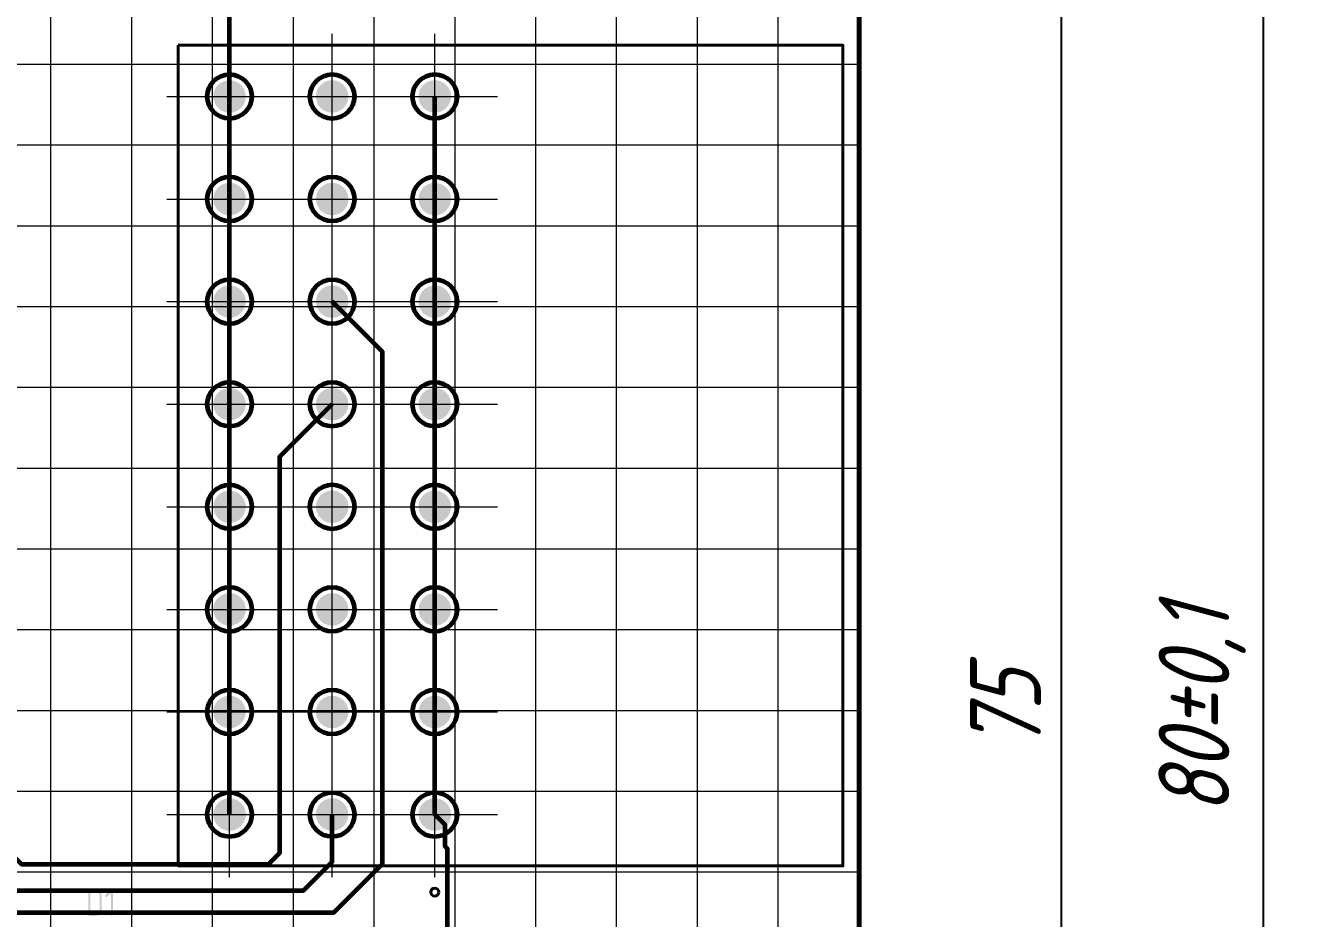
# Model space of a CAD drawing. Extents: x 260 to 1101, y 70 to 664.
# Drawn here: x 568.9 to 632.1, y 471.7 to 515.9 of the extents above; entities that cross this region are included whole.
import ezdxf

# ---------------------------------------------------------------- set-up
doc = ezdxf.new("R2010")
doc.units = 0
doc.header["$MEASUREMENT"] = 0
doc.layers.get('0').update_dxf_attribs({"linetype": 'CONTINUOUS', "lineweight": 15})
doc.layers.get('DEFPOINTS').update_dxf_attribs({"linetype": 'CONTINUOUS'})
doc.layers.add('PDF _Геометрия', color=7, linetype='CONTINUOUS')
doc.layers.add('PDF _Сплошная заливка', color=7, linetype='CONTINUOUS')
doc.styles.add('GOST type A0', font='', dxfattribs={"oblique": 15, "height": 3.5})
doc.styles.get('GOST type A0').set_extended_font_data('GOST type A')
doc.dimstyles.new('ГОСТ type A', dxfattribs={"dimtxt": 3.5, "dimasz": 3, "dimexe": 2, "dimexo": 0, "dimgap": 1, "dimtad": 1, "dimtoh": 1, "dimtxsty": 'GOST type A0', "dimcen": 0, "dimazin": 2, "dimtfac": 1, "dimtmove": 0, "dimatfit": 3, "dimfxl": 1, "dimarcsym": 0})

# ---------------------------------------------------------------- blocks, each defined once
blk = doc.blocks.new('*D6')
at = {"color": 0, "lineweight": -2, "transparency": 16777216}
for p, q in [((605.125, 556.979), (622.126, 556.979)), ((620.126, 553.979), (620.126, 409.979)), ((605.125, 406.979), (622.126, 406.979))]:
    blk.add_line(p, q, dxfattribs=at)
at = {"color": 0, "transparency": 16777216}
for points in [[(619.626, 553.979), (620.626, 553.979), (620.126, 556.979)], [(619.626, 409.979), (620.626, 409.979), (620.126, 406.979)]]:
    blk.add_solid(points, dxfattribs=at)
at = {"layer": 'DEFPOINTS', "color": 0, "transparency": 16777216}
for p in [(605.125, 556.979), (605.125, 406.979), (620.126, 406.979)]:
    blk.add_point(p, dxfattribs=at)
at = {"color": 0, "transparency": 16777216, "insert": (617.376, 481.979), "char_height": 3.5, "attachment_point": 5, "rotation": 90, "style": 'GOST type A0'}
blk.add_mtext('75', dxfattribs=at)
blk = doc.blocks.new('*D7')
at = {"color": 0, "lineweight": -2, "transparency": 16777216}
for p, q in [((610.126, 561.979), (632.126, 561.979)), ((630.126, 558.979), (630.126, 404.979)), ((610.126, 401.979), (632.126, 401.979))]:
    blk.add_line(p, q, dxfattribs=at)
at = {"color": 0, "transparency": 16777216}
for points in [[(629.626, 558.979), (630.626, 558.979), (630.126, 561.979)], [(629.626, 404.979), (630.626, 404.979), (630.126, 401.979)]]:
    blk.add_solid(points, dxfattribs=at)
at = {"layer": 'DEFPOINTS', "color": 0, "transparency": 16777216}
for p in [(610.126, 561.979), (610.126, 401.979), (630.126, 401.979)]:
    blk.add_point(p, dxfattribs=at)
at = {"color": 0, "transparency": 16777216, "insert": (627.114, 481.979), "char_height": 3.5, "attachment_point": 5, "rotation": 90, "style": 'GOST type A0'}
blk.add_mtext('80±0,1', dxfattribs=at)

msp = doc.modelspace()

# ---------------------------------------------------------------- hatches: boundary and pattern name
at = {"layer": 'PDF _Сплошная заливка', "true_color": 0xffffff, "transparency": 33554559}
for points in [[(578.154, 512.379), (578.181, 512.588), (578.262, 512.783), (578.39, 512.95), (578.557, 513.078), (578.752, 513.159), (578.961, 513.186), (578.961, 512.379)], [(583.235, 512.379), (583.262, 512.588), (583.343, 512.783), (583.471, 512.95), (583.638, 513.078), (583.833, 513.159), (584.042, 513.186), (584.042, 512.379)], [(588.315, 512.379), (588.343, 512.588), (588.424, 512.783), (588.552, 512.95), (588.719, 513.078), (588.914, 513.159), (589.123, 513.186), (589.123, 512.379)], [(579.768, 512.379), (579.74, 512.17), (579.66, 511.976), (579.531, 511.809), (579.364, 511.68), (579.169, 511.6), (578.961, 511.572), (578.961, 512.379)], [(584.849, 512.379), (584.821, 512.17), (584.74, 511.976), (584.612, 511.809), (584.445, 511.68), (584.25, 511.6), (584.042, 511.572), (584.042, 512.379)], [(589.93, 512.379), (589.902, 512.17), (589.821, 511.976), (589.693, 511.809), (589.526, 511.68), (589.331, 511.6), (589.123, 511.572), (589.123, 512.379)], [(578.154, 507.299), (578.181, 507.508), (578.262, 507.703), (578.39, 507.87), (578.557, 507.998), (578.752, 508.079), (578.961, 508.106), (578.961, 507.299)], [(583.235, 507.299), (583.262, 507.508), (583.343, 507.703), (583.471, 507.87), (583.638, 507.998), (583.833, 508.079), (584.042, 508.106), (584.042, 507.299)], [(588.315, 507.299), (588.343, 507.508), (588.424, 507.703), (588.552, 507.87), (588.719, 507.998), (588.914, 508.079), (589.123, 508.106), (589.123, 507.299)], [(579.768, 507.299), (579.74, 507.09), (579.66, 506.896), (579.531, 506.729), (579.364, 506.6), (579.169, 506.52), (578.961, 506.492), (578.961, 507.299)], [(584.849, 507.299), (584.821, 507.09), (584.74, 506.896), (584.612, 506.729), (584.445, 506.6), (584.25, 506.52), (584.042, 506.492), (584.042, 507.299)], [(589.93, 507.299), (589.902, 507.09), (589.821, 506.896), (589.693, 506.729), (589.526, 506.6), (589.331, 506.52), (589.123, 506.492), (589.123, 507.299)], [(578.154, 502.219), (578.181, 502.428), (578.262, 502.623), (578.39, 502.79), (578.557, 502.918), (578.752, 502.999), (578.961, 503.026), (578.961, 502.219)], [(583.235, 502.219), (583.262, 502.428), (583.343, 502.623), (583.471, 502.79), (583.638, 502.918), (583.833, 502.999), (584.042, 503.026), (584.042, 502.219)], [(588.315, 502.219), (588.343, 502.428), (588.424, 502.623), (588.552, 502.79), (588.719, 502.918), (588.914, 502.999), (589.123, 503.026), (589.123, 502.219)], [(579.768, 502.219), (579.74, 502.01), (579.66, 501.816), (579.531, 501.649), (579.364, 501.52), (579.169, 501.44), (578.961, 501.412), (578.961, 502.219)], [(584.849, 502.219), (584.821, 502.01), (584.74, 501.816), (584.612, 501.649), (584.445, 501.52), (584.25, 501.44), (584.042, 501.412), (584.042, 502.219)], [(589.93, 502.219), (589.902, 502.01), (589.821, 501.816), (589.693, 501.649), (589.526, 501.52), (589.331, 501.44), (589.123, 501.412), (589.123, 502.219)], [(578.154, 497.139), (578.181, 497.348), (578.262, 497.543), (578.39, 497.71), (578.557, 497.838), (578.752, 497.919), (578.961, 497.946), (578.961, 497.139)], [(583.235, 497.139), (583.262, 497.348), (583.343, 497.543), (583.471, 497.71), (583.638, 497.838), (583.833, 497.919), (584.042, 497.946), (584.042, 497.139)], [(588.315, 497.139), (588.343, 497.348), (588.424, 497.543), (588.552, 497.71), (588.719, 497.838), (588.914, 497.919), (589.123, 497.946), (589.123, 497.139)], [(579.768, 497.139), (579.74, 496.93), (579.66, 496.736), (579.531, 496.569), (579.364, 496.44), (579.169, 496.36), (578.961, 496.332), (578.961, 497.139)], [(584.849, 497.139), (584.821, 496.93), (584.74, 496.736), (584.612, 496.569), (584.445, 496.44), (584.25, 496.36), (584.042, 496.332), (584.042, 497.139)], [(589.93, 497.139), (589.902, 496.93), (589.821, 496.736), (589.693, 496.569), (589.526, 496.44), (589.331, 496.36), (589.123, 496.332), (589.123, 497.139)], [(578.154, 492.059), (578.181, 492.268), (578.262, 492.463), (578.39, 492.63), (578.557, 492.758), (578.752, 492.839), (578.961, 492.866), (578.961, 492.059)], [(583.235, 492.059), (583.262, 492.268), (583.343, 492.463), (583.471, 492.63), (583.638, 492.758), (583.833, 492.839), (584.042, 492.866), (584.042, 492.059)], [(588.315, 492.059), (588.343, 492.268), (588.424, 492.463), (588.552, 492.63), (588.719, 492.758), (588.914, 492.839), (589.123, 492.866), (589.123, 492.059)], [(579.768, 492.059), (579.74, 491.85), (579.66, 491.656), (579.531, 491.489), (579.364, 491.36), (579.169, 491.28), (578.961, 491.252), (578.961, 492.059)], [(584.849, 492.059), (584.821, 491.85), (584.74, 491.656), (584.612, 491.489), (584.445, 491.36), (584.25, 491.28), (584.042, 491.252), (584.042, 492.059)], [(589.93, 492.059), (589.902, 491.85), (589.821, 491.656), (589.693, 491.489), (589.526, 491.36), (589.331, 491.28), (589.123, 491.252), (589.123, 492.059)], [(578.154, 486.979), (578.181, 487.188), (578.262, 487.383), (578.39, 487.55), (578.557, 487.678), (578.752, 487.759), (578.961, 487.786), (578.961, 486.979)], [(583.235, 486.979), (583.262, 487.188), (583.343, 487.383), (583.471, 487.55), (583.638, 487.678), (583.833, 487.759), (584.042, 487.786), (584.042, 486.979)], [(588.315, 486.979), (588.343, 487.188), (588.424, 487.383), (588.552, 487.55), (588.719, 487.678), (588.914, 487.759), (589.123, 487.786), (589.123, 486.979)], [(579.768, 486.979), (579.74, 486.77), (579.66, 486.576), (579.531, 486.409), (579.364, 486.28), (579.169, 486.2), (578.961, 486.172), (578.961, 486.979)], [(584.849, 486.979), (584.821, 486.77), (584.74, 486.576), (584.612, 486.409), (584.445, 486.28), (584.25, 486.2), (584.042, 486.172), (584.042, 486.979)], [(589.93, 486.979), (589.902, 486.77), (589.821, 486.576), (589.693, 486.409), (589.526, 486.28), (589.331, 486.2), (589.123, 486.172), (589.123, 486.979)], [(578.154, 481.899), (578.181, 482.108), (578.262, 482.303), (578.39, 482.47), (578.557, 482.598), (578.752, 482.679), (578.961, 482.706), (578.961, 481.899)], [(583.235, 481.899), (583.262, 482.108), (583.343, 482.303), (583.471, 482.47), (583.638, 482.598), (583.833, 482.679), (584.042, 482.706), (584.042, 481.899)], [(588.315, 481.899), (588.343, 482.108), (588.424, 482.303), (588.552, 482.47), (588.719, 482.598), (588.914, 482.679), (589.123, 482.706), (589.123, 481.899)], [(579.768, 481.899), (579.74, 481.69), (579.66, 481.496), (579.531, 481.329), (579.364, 481.2), (579.169, 481.12), (578.961, 481.092), (578.961, 481.899)], [(584.849, 481.899), (584.821, 481.69), (584.74, 481.496), (584.612, 481.329), (584.445, 481.2), (584.25, 481.12), (584.042, 481.092), (584.042, 481.899)], [(589.93, 481.899), (589.902, 481.69), (589.821, 481.496), (589.693, 481.329), (589.526, 481.2), (589.331, 481.12), (589.123, 481.092), (589.123, 481.899)], [(578.154, 476.819), (578.181, 477.028), (578.262, 477.223), (578.39, 477.39), (578.557, 477.518), (578.752, 477.599), (578.961, 477.626), (578.961, 476.819)], [(583.235, 476.819), (583.262, 477.028), (583.343, 477.223), (583.471, 477.39), (583.638, 477.518), (583.833, 477.599), (584.042, 477.626), (584.042, 476.819)], [(588.315, 476.819), (588.343, 477.028), (588.424, 477.223), (588.552, 477.39), (588.719, 477.518), (588.914, 477.599), (589.123, 477.626), (589.123, 476.819)], [(579.768, 476.819), (579.74, 476.61), (579.66, 476.416), (579.531, 476.249), (579.364, 476.12), (579.169, 476.04), (578.961, 476.012), (578.961, 476.819)], [(584.849, 476.819), (584.821, 476.61), (584.74, 476.416), (584.612, 476.249), (584.445, 476.12), (584.25, 476.04), (584.042, 476.012), (584.042, 476.819)], [(589.93, 476.819), (589.902, 476.61), (589.821, 476.416), (589.693, 476.249), (589.526, 476.12), (589.331, 476.04), (589.123, 476.012), (589.123, 476.819)]]:
    msp.add_hatch(color=7, dxfattribs=at).paths.add_polyline_path(points)
at = {"layer": 'PDF _Сплошная заливка', "transparency": 33554559}
for points in [[(578.961, 512.379), (578.961, 513.186), (579.169, 513.159), (579.364, 513.078), (579.531, 512.95), (579.66, 512.783), (579.74, 512.588), (579.768, 512.379)], [(584.042, 512.379), (584.042, 513.186), (584.25, 513.159), (584.445, 513.078), (584.612, 512.95), (584.74, 512.783), (584.821, 512.588), (584.849, 512.379)], [(589.123, 512.379), (589.123, 513.186), (589.331, 513.159), (589.526, 513.078), (589.693, 512.95), (589.821, 512.783), (589.902, 512.588), (589.93, 512.379)], [(578.961, 512.379), (578.961, 511.572), (578.752, 511.6), (578.557, 511.68), (578.39, 511.809), (578.262, 511.976), (578.181, 512.17), (578.154, 512.379)], [(584.042, 512.379), (584.042, 511.572), (583.833, 511.6), (583.638, 511.68), (583.471, 511.809), (583.343, 511.976), (583.262, 512.17), (583.235, 512.379)], [(589.123, 512.379), (589.123, 511.572), (588.914, 511.6), (588.719, 511.68), (588.552, 511.809), (588.424, 511.976), (588.343, 512.17), (588.315, 512.379)], [(578.961, 507.299), (578.961, 508.106), (579.169, 508.079), (579.364, 507.998), (579.531, 507.87), (579.66, 507.703), (579.74, 507.508), (579.768, 507.299)], [(584.042, 507.299), (584.042, 508.106), (584.25, 508.079), (584.445, 507.998), (584.612, 507.87), (584.74, 507.703), (584.821, 507.508), (584.849, 507.299)], [(589.123, 507.299), (589.123, 508.106), (589.331, 508.079), (589.526, 507.998), (589.693, 507.87), (589.821, 507.703), (589.902, 507.508), (589.93, 507.299)], [(578.961, 507.299), (578.961, 506.492), (578.752, 506.52), (578.557, 506.6), (578.39, 506.729), (578.262, 506.896), (578.181, 507.09), (578.154, 507.299)], [(584.042, 507.299), (584.042, 506.492), (583.833, 506.52), (583.638, 506.6), (583.471, 506.729), (583.343, 506.896), (583.262, 507.09), (583.235, 507.299)], [(589.123, 507.299), (589.123, 506.492), (588.914, 506.52), (588.719, 506.6), (588.552, 506.729), (588.424, 506.896), (588.343, 507.09), (588.315, 507.299)], [(578.961, 502.219), (578.961, 503.026), (579.169, 502.999), (579.364, 502.918), (579.531, 502.79), (579.66, 502.623), (579.74, 502.428), (579.768, 502.219)], [(584.042, 502.219), (584.042, 503.026), (584.25, 502.999), (584.445, 502.918), (584.612, 502.79), (584.74, 502.623), (584.821, 502.428), (584.849, 502.219)], [(589.123, 502.219), (589.123, 503.026), (589.331, 502.999), (589.526, 502.918), (589.693, 502.79), (589.821, 502.623), (589.902, 502.428), (589.93, 502.219)], [(578.961, 502.219), (578.961, 501.412), (578.752, 501.44), (578.557, 501.52), (578.39, 501.649), (578.262, 501.816), (578.181, 502.01), (578.154, 502.219)], [(584.042, 502.219), (584.042, 501.412), (583.833, 501.44), (583.638, 501.52), (583.471, 501.649), (583.343, 501.816), (583.262, 502.01), (583.235, 502.219)], [(589.123, 502.219), (589.123, 501.412), (588.914, 501.44), (588.719, 501.52), (588.552, 501.649), (588.424, 501.816), (588.343, 502.01), (588.315, 502.219)], [(578.961, 497.139), (578.961, 497.946), (579.169, 497.919), (579.364, 497.838), (579.531, 497.71), (579.66, 497.543), (579.74, 497.348), (579.768, 497.139)], [(584.042, 497.139), (584.042, 497.946), (584.25, 497.919), (584.445, 497.838), (584.612, 497.71), (584.74, 497.543), (584.821, 497.348), (584.849, 497.139)], [(589.123, 497.139), (589.123, 497.946), (589.331, 497.919), (589.526, 497.838), (589.693, 497.71), (589.821, 497.543), (589.902, 497.348), (589.93, 497.139)], [(578.961, 497.139), (578.961, 496.332), (578.752, 496.36), (578.557, 496.44), (578.39, 496.569), (578.262, 496.736), (578.181, 496.93), (578.154, 497.139)], [(584.042, 497.139), (584.042, 496.332), (583.833, 496.36), (583.638, 496.44), (583.471, 496.569), (583.343, 496.736), (583.262, 496.93), (583.235, 497.139)], [(589.123, 497.139), (589.123, 496.332), (588.914, 496.36), (588.719, 496.44), (588.552, 496.569), (588.424, 496.736), (588.343, 496.93), (588.315, 497.139)], [(578.961, 492.059), (578.961, 492.866), (579.169, 492.839), (579.364, 492.758), (579.531, 492.63), (579.66, 492.463), (579.74, 492.268), (579.768, 492.059)], [(584.042, 492.059), (584.042, 492.866), (584.25, 492.839), (584.445, 492.758), (584.612, 492.63), (584.74, 492.463), (584.821, 492.268), (584.849, 492.059)], [(589.123, 492.059), (589.123, 492.866), (589.331, 492.839), (589.526, 492.758), (589.693, 492.63), (589.821, 492.463), (589.902, 492.268), (589.93, 492.059)], [(578.961, 492.059), (578.961, 491.252), (578.752, 491.28), (578.557, 491.36), (578.39, 491.489), (578.262, 491.656), (578.181, 491.85), (578.154, 492.059)], [(584.042, 492.059), (584.042, 491.252), (583.833, 491.28), (583.638, 491.36), (583.471, 491.489), (583.343, 491.656), (583.262, 491.85), (583.235, 492.059)], [(589.123, 492.059), (589.123, 491.252), (588.914, 491.28), (588.719, 491.36), (588.552, 491.489), (588.424, 491.656), (588.343, 491.85), (588.315, 492.059)], [(578.961, 486.979), (578.961, 487.786), (579.169, 487.759), (579.364, 487.678), (579.531, 487.55), (579.66, 487.383), (579.74, 487.188), (579.768, 486.979)], [(584.042, 486.979), (584.042, 487.786), (584.25, 487.759), (584.445, 487.678), (584.612, 487.55), (584.74, 487.383), (584.821, 487.188), (584.849, 486.979)], [(589.123, 486.979), (589.123, 487.786), (589.331, 487.759), (589.526, 487.678), (589.693, 487.55), (589.821, 487.383), (589.902, 487.188), (589.93, 486.979)], [(578.961, 486.979), (578.961, 486.172), (578.752, 486.2), (578.557, 486.28), (578.39, 486.409), (578.262, 486.576), (578.181, 486.77), (578.154, 486.979)], [(584.042, 486.979), (584.042, 486.172), (583.833, 486.2), (583.638, 486.28), (583.471, 486.409), (583.343, 486.576), (583.262, 486.77), (583.235, 486.979)], [(589.123, 486.979), (589.123, 486.172), (588.914, 486.2), (588.719, 486.28), (588.552, 486.409), (588.424, 486.576), (588.343, 486.77), (588.315, 486.979)], [(578.961, 481.899), (578.961, 482.706), (579.169, 482.679), (579.364, 482.598), (579.531, 482.47), (579.66, 482.303), (579.74, 482.108), (579.768, 481.899)], [(584.042, 481.899), (584.042, 482.706), (584.25, 482.679), (584.445, 482.598), (584.612, 482.47), (584.74, 482.303), (584.821, 482.108), (584.849, 481.899)], [(589.123, 481.899), (589.123, 482.706), (589.331, 482.679), (589.526, 482.598), (589.693, 482.47), (589.821, 482.303), (589.902, 482.108), (589.93, 481.899)], [(578.961, 481.899), (578.961, 481.092), (578.752, 481.12), (578.557, 481.2), (578.39, 481.329), (578.262, 481.496), (578.181, 481.69), (578.154, 481.899)], [(584.042, 481.899), (584.042, 481.092), (583.833, 481.12), (583.638, 481.2), (583.471, 481.329), (583.343, 481.496), (583.262, 481.69), (583.235, 481.899)], [(589.123, 481.899), (589.123, 481.092), (588.914, 481.12), (588.719, 481.2), (588.552, 481.329), (588.424, 481.496), (588.343, 481.69), (588.315, 481.899)], [(578.961, 476.819), (578.961, 477.626), (579.169, 477.599), (579.364, 477.518), (579.531, 477.39), (579.66, 477.223), (579.74, 477.028), (579.768, 476.819)], [(584.042, 476.819), (584.042, 477.626), (584.25, 477.599), (584.445, 477.518), (584.612, 477.39), (584.74, 477.223), (584.821, 477.028), (584.849, 476.819)], [(589.123, 476.819), (589.123, 477.626), (589.331, 477.599), (589.526, 477.518), (589.693, 477.39), (589.821, 477.223), (589.902, 477.028), (589.93, 476.819)], [(578.961, 476.819), (578.961, 476.012), (578.752, 476.04), (578.557, 476.12), (578.39, 476.249), (578.262, 476.416), (578.181, 476.61), (578.154, 476.819)], [(584.042, 476.819), (584.042, 476.012), (583.833, 476.04), (583.638, 476.12), (583.471, 476.249), (583.343, 476.416), (583.262, 476.61), (583.235, 476.819)], [(589.123, 476.819), (589.123, 476.012), (588.914, 476.04), (588.719, 476.12), (588.552, 476.249), (588.424, 476.416), (588.343, 476.61), (588.315, 476.819)], [(573.14, 473.098), (573.14, 473.098), (573.165, 473.098), (573.165, 473.098), (573.165, 473.098), (573.165, 473.072), (573.191, 473.072), (573.191, 471.853), (573.191, 471.853), (573.165, 471.853), (573.165, 471.828), (573.165, 471.828), (573.165, 471.828), (573.165, 471.828), (573.14, 471.802), (573.14, 471.802), (573.14, 471.802), (573.114, 471.802), (573.114, 471.802), (573.089, 471.828), (573.089, 471.828), (573.089, 471.828), (573.089, 471.828), (573.089, 471.853), (573.089, 472.945), (572.886, 472.742), (572.886, 472.742), (572.886, 472.742), (572.86, 472.742), (572.86, 472.742), (572.86, 472.742), (572.835, 472.742), (572.835, 472.742), (572.809, 472.742), (572.809, 472.742), (572.809, 472.768), (572.809, 472.768), (572.809, 472.793), (572.809, 472.793), (572.809, 472.793), (572.809, 472.793), (572.809, 472.818), (573.089, 473.098), (573.089, 473.098), (573.114, 473.098), (573.114, 473.098), (573.14, 473.123), (573.14, 473.123)]]:
    msp.add_hatch(color=256, dxfattribs=at).paths.add_polyline_path(points)
h = msp.add_hatch(color=256, dxfattribs=at)
h.paths.add_polyline_path([(572.352, 473.021), (572.073, 473.021), (572.073, 471.904), (572.352, 471.904), (572.378, 471.904), (572.378, 471.904), (572.403, 471.929), (572.428, 471.929), (572.454, 471.929), (572.479, 471.955), (572.479, 471.955), (572.479, 471.955), (572.479, 471.98), (572.505, 472.005), (572.505, 472.005), (572.53, 472.031), (572.53, 472.056), (572.53, 472.082), (572.53, 472.818), (572.53, 472.844), (572.53, 472.844), (572.53, 472.869), (572.53, 472.869), (572.505, 472.894), (572.505, 472.92), (572.479, 472.945), (572.479, 472.971), (572.479, 472.971), (572.454, 472.971), (572.454, 472.971), (572.428, 472.996), (572.403, 472.996), (572.403, 473.021), (572.378, 473.021)], flags=0)
h.paths.add_polyline_path([(572.352, 473.098), (572.378, 473.098), (572.403, 473.098), (572.428, 473.098), (572.479, 473.072), (572.505, 473.047), (572.53, 473.021), (572.53, 473.021), (572.53, 473.021), (572.555, 473.021), (572.555, 472.996), (572.581, 472.971), (572.606, 472.945), (572.606, 472.92), (572.606, 472.869), (572.632, 472.844), (572.632, 472.844), (572.632, 472.082), (572.632, 472.082), (572.632, 472.082), (572.632, 472.082), (572.632, 472.056), (572.606, 472.056), (572.606, 472.031), (572.606, 471.98), (572.581, 471.955), (572.555, 471.929), (572.53, 471.904), (572.53, 471.879), (572.53, 471.879), (572.505, 471.879), (572.479, 471.853), (572.454, 471.828), (572.428, 471.828), (572.378, 471.802), (572.352, 471.802), (571.996, 471.802), (571.996, 471.802), (571.996, 471.828), (571.971, 471.828), (571.971, 471.828), (571.971, 471.828), (571.971, 471.853), (571.971, 473.072), (571.971, 473.072), (571.971, 473.072), (571.971, 473.072), (571.971, 473.098), (571.971, 473.098), (571.996, 473.098), (571.996, 473.098), (572.022, 473.123), (572.352, 473.123)], flags=0)

# ---------------------------------------------------------------- linework, layer by layer
at = {"layer": 'PDF _Геометрия', "lineweight": 20}
for points in [[(367.601, 401.979), (370.082, 401.979), (610.126, 401.979), (610.126, 561.979), (370.082, 561.979)], [(368.842, 401.979), (370.082, 401.979), (370.082, 561.979), (610.126, 561.979), (610.126, 401.979)], [(570.119, 399.499), (570.119, 401.979), (570.119, 561.979)], [(574.12, 400.739), (574.12, 401.979), (574.12, 561.979)], [(578.121, 399.499), (578.121, 401.979), (578.121, 561.979)], [(582.121, 400.739), (582.121, 401.979), (582.121, 561.979)], [(586.122, 399.499), (586.122, 401.979), (586.122, 561.979)], [(590.123, 400.739), (590.123, 401.979), (590.123, 561.979)], [(594.123, 399.499), (594.123, 401.979), (594.123, 561.979)], [(598.124, 400.739), (598.124, 401.979), (598.124, 561.979)], [(602.125, 399.499), (602.125, 401.979), (602.125, 561.979)], [(606.126, 400.739), (606.126, 401.979), (606.126, 561.979)], [(578.961, 509.279), (578.961, 515.479)], [(578.961, 509.579), (578.961, 515.179)], [(584.042, 509.279), (584.042, 515.479)], [(584.042, 509.579), (584.042, 515.179)], [(589.123, 509.279), (589.123, 515.479)], [(589.123, 509.579), (589.123, 515.179)], [(367.601, 513.979), (370.082, 513.979), (610.126, 513.979)], [(575.86, 512.379), (582.061, 512.379)], [(576.16, 512.379), (581.761, 512.379)], [(580.941, 512.379), (587.142, 512.379)], [(581.241, 512.379), (586.842, 512.379)], [(586.022, 512.379), (592.223, 512.379)], [(586.322, 512.379), (591.923, 512.379)], [(368.842, 509.979), (370.082, 509.979), (610.126, 509.979)], [(578.961, 504.199), (578.961, 510.399)], [(578.961, 504.499), (578.961, 510.099)], [(584.042, 504.199), (584.042, 510.399)], [(584.042, 504.499), (584.042, 510.099)], [(589.123, 504.199), (589.123, 510.399)], [(589.123, 504.499), (589.123, 510.099)], [(575.86, 507.299), (582.061, 507.299)], [(576.16, 507.299), (581.761, 507.299)], [(580.941, 507.299), (587.142, 507.299)], [(581.241, 507.299), (586.842, 507.299)], [(586.022, 507.299), (592.223, 507.299)], [(586.322, 507.299), (591.923, 507.299)], [(367.601, 505.979), (370.082, 505.979), (610.126, 505.979)], [(578.961, 499.119), (578.961, 505.319)], [(578.961, 499.419), (578.961, 505.019)], [(584.042, 499.119), (584.042, 505.319)], [(584.042, 499.419), (584.042, 505.019)], [(589.123, 499.119), (589.123, 505.319)], [(589.123, 499.419), (589.123, 505.019)], [(368.842, 501.979), (370.082, 501.979), (610.126, 501.979)], [(575.86, 502.219), (582.061, 502.219)], [(576.16, 502.219), (581.761, 502.219)], [(580.941, 502.219), (587.142, 502.219)], [(581.241, 502.219), (586.842, 502.219)], [(586.022, 502.219), (592.223, 502.219)], [(586.322, 502.219), (591.923, 502.219)], [(578.961, 494.039), (578.961, 500.239)], [(578.961, 494.339), (578.961, 499.939)], [(584.042, 494.039), (584.042, 500.239)], [(584.042, 494.339), (584.042, 499.939)], [(589.123, 494.039), (589.123, 500.239)], [(589.123, 494.339), (589.123, 499.939)], [(367.601, 497.979), (370.082, 497.979), (610.126, 497.979)], [(575.86, 497.139), (582.061, 497.139)], [(576.16, 497.139), (581.761, 497.139)], [(580.941, 497.139), (587.142, 497.139)], [(581.241, 497.139), (586.842, 497.139)], [(586.022, 497.139), (592.223, 497.139)], [(586.322, 497.139), (591.923, 497.139)], [(578.961, 488.959), (578.961, 495.159)], [(578.961, 489.259), (578.961, 494.859)], [(584.042, 488.959), (584.042, 495.159)], [(584.042, 489.259), (584.042, 494.859)], [(589.123, 488.959), (589.123, 495.159)], [(589.123, 489.259), (589.123, 494.859)], [(368.842, 493.979), (370.082, 493.979), (610.126, 493.979)], [(575.86, 492.059), (582.061, 492.059)], [(576.16, 492.059), (581.761, 492.059)], [(580.941, 492.059), (587.142, 492.059)], [(581.241, 492.059), (586.842, 492.059)], [(586.022, 492.059), (592.223, 492.059)], [(586.322, 492.059), (591.923, 492.059)], [(367.601, 489.979), (370.082, 489.979), (610.126, 489.979)], [(578.961, 483.879), (578.961, 490.079)], [(578.961, 484.179), (578.961, 489.779)], [(584.042, 483.879), (584.042, 490.079)], [(584.042, 484.179), (584.042, 489.779)], [(589.123, 483.879), (589.123, 490.079)], [(589.123, 484.179), (589.123, 489.779)], [(575.86, 486.979), (582.061, 486.979)], [(576.16, 486.979), (581.761, 486.979)], [(580.941, 486.979), (587.142, 486.979)], [(581.241, 486.979), (586.842, 486.979)], [(586.022, 486.979), (592.223, 486.979)], [(586.322, 486.979), (591.923, 486.979)], [(368.842, 485.979), (370.082, 485.979), (610.126, 485.979)], [(578.961, 478.799), (578.961, 484.999)], [(578.961, 479.099), (578.961, 484.699)], [(584.042, 478.799), (584.042, 484.999)], [(584.042, 479.099), (584.042, 484.699)], [(589.123, 478.799), (589.123, 484.999)], [(589.123, 479.099), (589.123, 484.699)], [(367.601, 481.979), (370.082, 481.979), (610.126, 481.979)], [(575.86, 481.899), (582.061, 481.899)], [(576.16, 481.899), (581.761, 481.899)], [(580.941, 481.899), (587.142, 481.899)], [(581.241, 481.899), (586.842, 481.899)], [(586.022, 481.899), (592.223, 481.899)], [(586.322, 481.899), (591.923, 481.899)], [(578.961, 473.719), (578.961, 479.919)], [(578.961, 474.019), (578.961, 479.619)], [(584.042, 473.719), (584.042, 479.919)], [(584.042, 474.019), (584.042, 479.619)], [(589.123, 473.719), (589.123, 479.919)], [(589.123, 474.019), (589.123, 479.619)], [(368.842, 477.979), (370.082, 477.979), (610.126, 477.979)], [(575.86, 476.819), (582.061, 476.819)], [(576.16, 476.819), (581.761, 476.819)], [(580.941, 476.819), (587.142, 476.819)], [(581.241, 476.819), (586.842, 476.819)], [(586.022, 476.819), (592.223, 476.819)], [(586.322, 476.819), (591.923, 476.819)], [(367.601, 473.979), (370.082, 473.979), (610.126, 473.979)]]:
    msp.add_lwpolyline(points, dxfattribs=at)
at = {"layer": 'PDF _Геометрия', "lineweight": 60}
for points in [[(370.082, 561.979), (370.082, 401.979), (610.126, 401.979), (610.126, 561.979)], [(610.126, 401.979), (370.082, 401.979), (610.126, 401.979), (610.126, 561.979)]]:
    msp.add_lwpolyline(points, close=True, dxfattribs=at)
for points in [[(610.126, 401.979), (610.126, 561.979)], [(578.961, 476.819), (578.961, 481.899), (578.961, 486.979), (578.961, 492.059), (578.961, 497.139), (578.961, 502.219), (578.961, 507.299), (578.961, 512.379), (578.961, 521.513), (581.421, 523.973), (581.421, 526.979), (581.421, 531.979)], [(589.749, 464.417), (589.749, 475.114), (589.63, 475.232), (589.63, 476.311), (589.123, 476.819), (589.123, 481.899), (589.123, 486.979), (589.123, 492.059), (589.123, 497.139), (589.123, 502.219), (589.123, 507.299), (589.123, 512.379)], [(545.114, 502.979), (558.229, 489.866), (561.942, 489.866), (562.5, 489.307), (562.5, 486.107), (561.15, 484.757), (558.893, 484.757), (558.259, 484.123), (558.259, 481.195), (566.404, 473.051), (582.621, 473.051), (584.042, 474.472), (584.042, 476.819)], [(560.357, 487.739), (558.463, 485.845), (557.877, 485.845), (557.171, 485.139), (557.171, 480.011), (565.22, 471.964), (584.124, 471.964), (586.533, 474.372), (586.533, 499.728), (584.042, 502.219)], [(560.357, 482.659), (568.654, 474.364), (580.885, 474.364), (581.452, 474.931), (581.452, 494.551), (584.042, 497.139)]]:
    msp.add_lwpolyline(points, dxfattribs=at)
at = {"layer": 'PDF _Геометрия', "lineweight": 40}
msp.add_lwpolyline([(576.42, 514.919), (609.326, 514.919), (609.326, 474.279), (576.42, 474.279)], close=True, dxfattribs=at)
at = {"layer": 'PDF _Геометрия', "lineweight": 60}
for centre in [(578.961, 512.379), (578.961, 512.379), (584.042, 512.379), (584.042, 512.379), (589.123, 512.379), (589.123, 512.379), (578.961, 507.299), (578.961, 507.299), (584.042, 507.299), (584.042, 507.299), (589.123, 507.299), (589.123, 507.299), (578.961, 502.219), (578.961, 502.219), (584.042, 502.219), (584.042, 502.219), (589.123, 502.219), (589.123, 502.219), (578.961, 497.139), (578.961, 497.139), (584.042, 497.139), (584.042, 497.139), (589.123, 497.139), (589.123, 497.139), (578.961, 492.059), (578.961, 492.059), (584.042, 492.059), (584.042, 492.059), (589.123, 492.059), (589.123, 492.059), (578.961, 486.979), (578.961, 486.979), (584.042, 486.979), (584.042, 486.979), (589.123, 486.979), (589.123, 486.979), (578.961, 481.899), (578.961, 481.899), (584.042, 481.899), (584.042, 481.899), (589.123, 481.899), (589.123, 481.899), (578.961, 476.819), (578.961, 476.819), (584.042, 476.819), (584.042, 476.819), (589.123, 476.819), (589.123, 476.819)]:
    msp.add_circle(centre, 1.1, dxfattribs=at)
at = {"layer": 'PDF _Геометрия', "lineweight": 40}
msp.add_circle((589.123, 472.979), 0.2, dxfattribs=at)

# ---------------------------------------------------------------- dimensions: what is measured, and where the dimension line sits
for base, p1, p2, text, picture, middle in [((630.126, 401.979), (610.126, 561.979), (610.126, 401.979), '80±0,1', '*D7', (627.114, 481.979)), ((620.126, 406.979), (605.125, 556.979), (605.125, 406.979), '75', '*D6', (617.376, 481.979))]:
    dim = msp.add_linear_dim(base=base, p1=p1, p2=p2, angle=90, text=text, dimstyle='ГОСТ type A')
    dim.commit()
    dim.dimension.update_dxf_attribs({"geometry": picture, "text_midpoint": middle})

doc.saveas('drawing.dxf')
